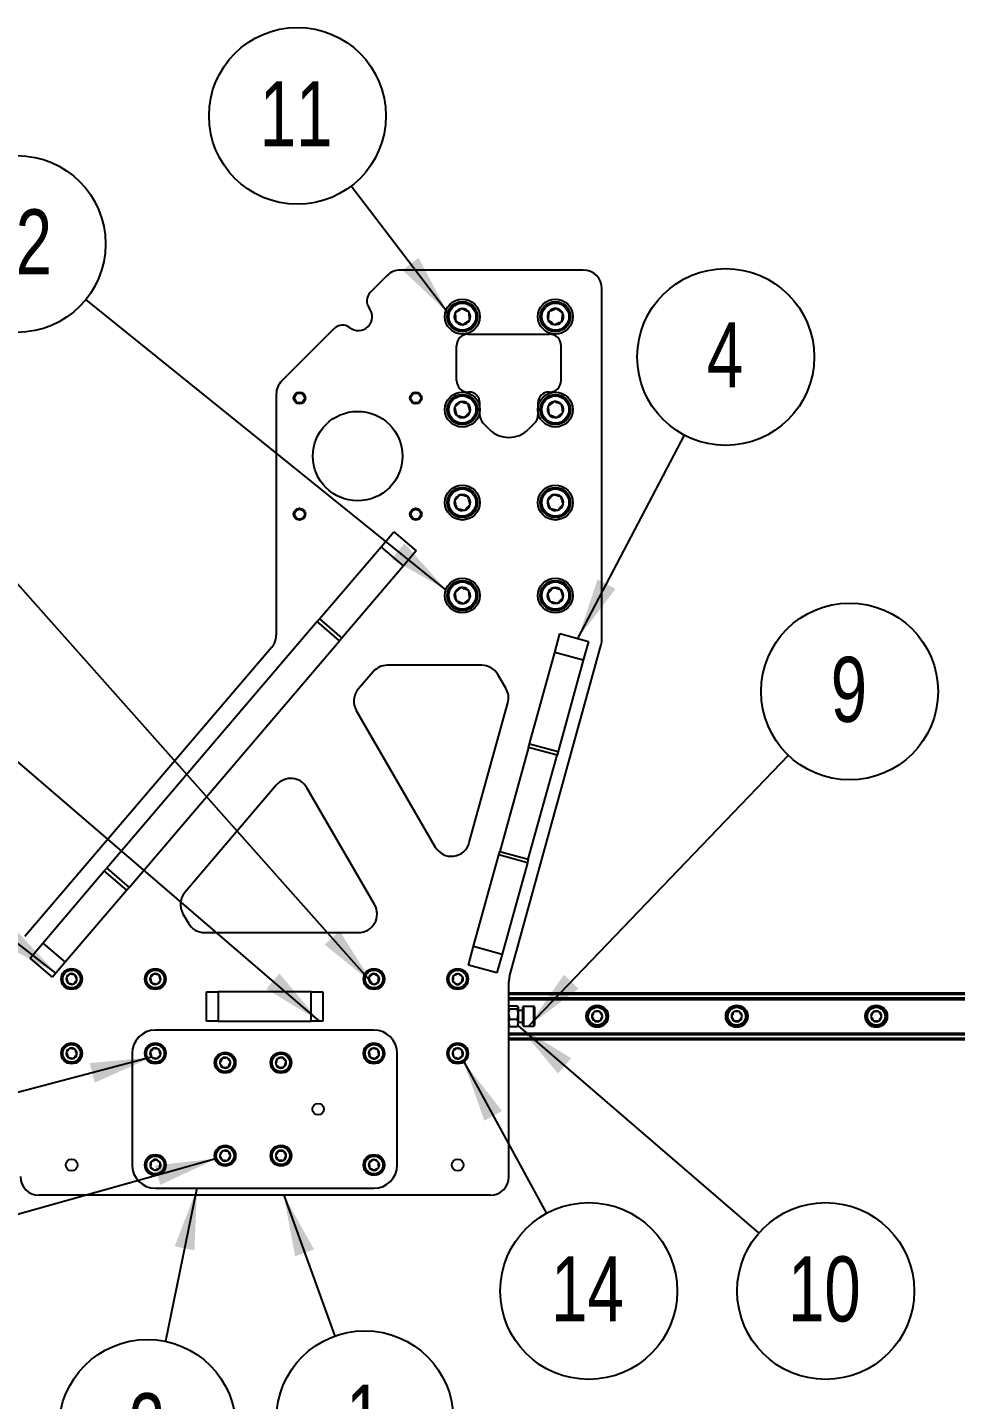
# Model space of a CAD drawing. Header units: millimetres. Extents: x 0 to 279, y 0 to 216.
# Drawn here: x 185.5 to 235.4, y 39.6 to 113.4 of the extents above; entities that cross this region are included whole.
import ezdxf

# ---------------------------------------------------------------- set-up
doc = ezdxf.new("R2010")
doc.units = ezdxf.units.MM
doc.layers.add('DIM', color=1, linetype='Continuous')
doc.styles.add('SLDTEXTSTYLE0', font='TXT', dxfattribs={"width": 0.75})
doc.dimstyles.new('SLDDIMSTYLE0', dxfattribs={"dimtxt": 0.18, "dimasz": 3.302, "dimexe": 0, "dimexo": 0.0625, "dimgap": 0, "dimtad": 0, "dimtih": 1, "dimtoh": 1, "dimdec": 0, "dimrnd": 1e-09, "dimzin": 0, "dimdsep": 46, "dimtxsty": 'Standard', "dimsah": 1, "dimcen": 0.09, "dimadec": 0, "dimazin": 0, "dimtfac": 3.302, "dimtdec": 0, "dimtofl": 0, "dimtmove": 0, "dimatfit": 3, "dimfxl": 0, "dimfrac": 2, "dimtolj": 1, "dimtzin": 0, "dimarcsym": 0})

# ---------------------------------------------------------------- blocks, each defined once
blk = doc.blocks.new('SW_NOTE_2')
at = {"layer": 'DIM', "color": 0}
blk.add_circle((-2.883, 3.781), 4.755, dxfattribs=at)
at = {"layer": 'DIM', "color": 0, "insert": (-2.954, 5.645), "char_height": 3.5, "attachment_point": 2, "style": 'SLDTEXTSTYLE0'}
blk.add_mtext('11', dxfattribs=at)
blk = doc.blocks.new('SW_NOTE_3')
at = {"layer": 'DIM', "color": 0}
blk.add_circle((-3.701, 2.986), 4.755, dxfattribs=at)
at = {"layer": 'DIM', "color": 0, "insert": (-3.772, 4.849), "char_height": 3.5, "attachment_point": 2, "style": 'SLDTEXTSTYLE0'}
blk.add_mtext('12', dxfattribs=at)
blk = doc.blocks.new('SW_NOTE_4')
at = {"layer": 'DIM', "color": 0}
blk.add_circle((2.209, 4.211), 4.755, dxfattribs=at)
at = {"layer": 'DIM', "color": 0, "insert": (2.173, 6.075), "char_height": 3.5, "attachment_point": 2, "style": 'SLDTEXTSTYLE0'}
blk.add_mtext('4', dxfattribs=at)
blk = doc.blocks.new('SW_NOTE_5')
at = {"layer": 'DIM', "color": 0}
blk.add_circle((3.291, 3.433), 4.755, dxfattribs=at)
at = {"layer": 'DIM', "color": 0, "insert": (3.255, 5.296), "char_height": 3.5, "attachment_point": 2, "style": 'SLDTEXTSTYLE0'}
blk.add_mtext('9', dxfattribs=at)
blk = doc.blocks.new('SW_NOTE_10')
at = {"layer": 'DIM', "color": 0}
blk.add_circle((3.6, -3.107), 4.755, dxfattribs=at)
at = {"layer": 'DIM', "color": 0, "insert": (3.529, -1.244), "char_height": 3.5, "attachment_point": 2, "style": 'SLDTEXTSTYLE0'}
blk.add_mtext('10', dxfattribs=at)
blk = doc.blocks.new('SW_NOTE_12')
at = {"layer": 'DIM', "color": 0}
blk.add_circle((2.276, -4.175), 4.755, dxfattribs=at)
at = {"layer": 'DIM', "color": 0, "insert": (2.206, -2.312), "char_height": 3.5, "attachment_point": 2, "style": 'SLDTEXTSTYLE0'}
blk.add_mtext('14', dxfattribs=at)
blk = doc.blocks.new('SW_NOTE_13')
at = {"layer": 'DIM', "color": 0}
blk.add_circle((-0.961, -4.657), 4.755, dxfattribs=at)
at = {"layer": 'DIM', "color": 0, "insert": (-0.996, -2.794), "char_height": 3.5, "attachment_point": 2, "style": 'SLDTEXTSTYLE0'}
blk.add_mtext('2', dxfattribs=at)
blk = doc.blocks.new('SW_NOTE_14')
at = {"layer": 'DIM', "color": 0}
blk.add_circle((1.619, -4.471), 4.755, dxfattribs=at)
at = {"layer": 'DIM', "color": 0, "insert": (1.584, -2.608), "char_height": 3.5, "attachment_point": 2, "style": 'SLDTEXTSTYLE0'}
blk.add_mtext('1', dxfattribs=at)

msp = doc.modelspace()

# ---------------------------------------------------------------- linework, layer by layer
at = {"color": 7, "linetype": 'Continuous', "lineweight": 25}
for p, q in [((204.819, 100.047), (203.905, 99.133)), ((215.361, 100.34), (205.526, 100.34)), ((216.361, 80.475), (216.361, 99.34)), ((201.974, 97.202), (199.154, 94.382)), ((209.173, 96.899), (213.55, 96.899)), ((208.548, 94.406), (208.548, 96.274)), ((214.175, 94.406), (214.175, 96.274)), ((209.209, 93.781), (209.173, 93.781)), ((213.55, 93.781), (213.514, 93.781)), ((198.861, 93.675), (198.861, 80.708)), ((209.802, 92.526), (209.802, 93.187)), ((212.92, 93.187), (212.92, 92.526)), ((210.302, 91.78), (209.976, 92.106)), ((212.746, 92.106), (212.42, 91.78)), ((204.489, 85.466), (205.172, 86.266)), ((205.172, 86.266), (206.38, 85.236)), ((201.18, 81.585), (204.489, 85.466)), ((205.697, 84.435), (204.489, 85.466)), ((206.38, 85.236), (205.697, 84.435)), ((205.697, 84.435), (202.388, 80.555)), ((201.052, 81.435), (189.745, 68.175)), ((201.052, 81.435), (201.18, 81.585)), ((202.26, 80.405), (201.052, 81.435)), ((201.18, 81.585), (202.388, 80.555)), ((202.388, 80.555), (202.26, 80.405)), ((213.828, 79.781), (214.108, 80.796)), ((214.108, 80.796), (215.638, 80.373)), ((198.622, 80.059), (185.35, 64.495)), ((190.953, 67.145), (202.26, 80.405)), ((211.397, 62.345), (216.325, 80.209)), ((212.472, 74.865), (213.828, 79.781)), ((215.358, 79.359), (213.828, 79.781)), ((215.638, 80.373), (215.358, 79.359)), ((209.904, 79.09), (204.828, 79.09)), ((215.358, 79.359), (214.002, 74.443)), ((204.067, 78.738), (203.267, 77.8)), ((211.21, 77.829), (210.769, 78.59)), ((209.236, 69.55), (211.308, 77.063)), ((203.162, 76.65), (207.406, 69.315)), ((212.419, 74.675), (210.877, 69.082)), ((212.419, 74.675), (212.472, 74.865)), ((213.95, 74.253), (212.419, 74.675)), ((212.472, 74.865), (214.002, 74.443)), ((212.407, 68.66), (213.95, 74.253)), ((214.002, 74.443), (213.95, 74.253)), ((198.879, 72.654), (193.951, 66.875)), ((204.145, 66.215), (200.505, 72.506)), ((209.468, 63.976), (210.824, 68.892)), ((210.824, 68.892), (210.877, 69.082)), ((212.354, 68.47), (210.824, 68.892)), ((210.877, 69.082), (212.407, 68.66)), ((212.407, 68.66), (212.354, 68.47)), ((186.308, 64.145), (189.617, 68.025)), ((189.617, 68.025), (189.745, 68.175)), ((190.825, 66.995), (189.617, 68.025)), ((189.745, 68.175), (190.953, 67.145)), ((212.354, 68.47), (210.998, 63.554)), ((190.825, 66.995), (187.516, 63.115)), ((190.953, 67.145), (190.825, 66.995)), ((193.847, 65.726), (194.143, 65.214)), ((195.008, 64.715), (203.279, 64.715)), ((185.625, 63.344), (186.308, 64.145)), ((186.308, 64.145), (187.516, 63.115)), ((209.188, 62.962), (209.468, 63.976)), ((209.468, 63.976), (210.998, 63.554)), ((210.998, 63.554), (210.718, 62.54)), ((186.833, 62.314), (185.625, 63.344)), ((187.516, 63.115), (186.833, 62.314)), ((210.718, 62.54), (209.188, 62.962)), ((211.361, 51.59), (211.361, 62.079)), ((195.111, 59.946), (195.111, 61.533)), ((195.111, 61.533), (195.736, 61.533)), ((195.736, 61.533), (195.736, 59.946)), ((200.736, 61.533), (195.736, 61.533)), ((200.736, 59.946), (200.736, 61.533)), ((200.736, 61.533), (201.361, 61.533)), ((201.361, 61.533), (201.361, 59.946)), ((211.361, 61.465), (248.831, 61.465)), ((211.361, 61.426), (248.77, 61.426)), ((211.361, 61.196), (245.986, 61.196)), ((211.361, 61.169), (245.986, 61.169)), ((211.361, 61.119), (245.986, 61.119)), ((211.372, 60.733), (211.361, 60.715)), ((211.389, 60.756), (211.406, 60.773)), ((211.406, 60.773), (211.817, 60.773)), ((211.406, 60.62), (211.817, 60.62)), ((211.861, 60.715), (211.851, 60.733)), ((211.861, 60.715), (211.861, 60.697)), ((211.861, 60.697), (211.861, 60.34)), ((212.111, 60.527), (211.861, 60.527)), ((212.143, 60.746), (212.111, 60.714)), ((212.111, 60.696), (212.111, 60.714)), ((212.111, 59.715), (212.111, 60.696)), ((212.705, 60.746), (212.143, 60.746)), ((212.143, 60.746), (212.143, 59.683)), ((212.736, 60.714), (212.705, 60.746)), ((212.705, 60.727), (212.705, 60.746)), ((212.705, 59.683), (212.705, 60.727)), ((212.736, 60.714), (212.736, 59.715)), ((195.736, 59.946), (195.111, 59.946)), ((195.736, 59.946), (200.736, 59.946)), ((201.361, 59.946), (200.736, 59.946)), ((211.406, 60.061), (211.361, 60.34)), ((211.406, 59.656), (211.361, 59.858)), ((211.406, 60.061), (211.817, 60.061)), ((211.817, 60.061), (211.861, 60.34)), ((211.817, 59.656), (211.861, 59.858)), ((211.861, 60.34), (211.861, 59.858)), ((211.861, 59.902), (212.111, 59.902)), ((211.861, 59.715), (211.861, 59.858)), ((204.111, 59.465), (192.361, 59.465)), ((211.361, 59.715), (211.372, 59.696)), ((211.361, 59.31), (245.986, 59.31)), ((211.361, 59.261), (245.986, 59.261)), ((211.361, 59.234), (245.986, 59.234)), ((211.376, 59.697), (211.406, 59.656)), ((211.406, 59.656), (211.817, 59.656)), ((211.846, 59.697), (211.817, 59.656)), ((211.851, 59.696), (211.861, 59.715)), ((212.111, 59.715), (212.143, 59.683)), ((212.143, 59.683), (212.705, 59.683)), ((212.705, 59.683), (212.736, 59.715)), ((211.361, 59.003), (248.77, 59.003)), ((211.361, 58.965), (248.831, 58.965)), ((191.111, 58.215), (191.111, 52.215)), ((205.361, 52.215), (205.361, 58.215)), ((192.361, 50.965), (204.111, 50.965)), ((210.361, 50.59), (186.111, 50.59))]:
    msp.add_line(p, q, dxfattribs=at)
at = {"color": 8, "linetype": 'Continuous', "lineweight": 25}
for p, q in [((211.361, 61.446), (248.802, 61.446)), ((211.361, 61.392), (248.716, 61.392)), ((211.361, 59.037), (248.716, 59.037)), ((211.361, 58.983), (248.802, 58.983))]:
    msp.add_line(p, q, dxfattribs=at)
at = {"color": 7, "linetype": 'Continuous', "lineweight": 25}
for centre, radius in [((208.861, 97.84), 0.938), ((208.861, 97.84), 0.813), ((208.861, 97.84), 0.731), ((213.861, 97.84), 0.938), ((213.861, 97.84), 0.813), ((213.861, 97.84), 0.731), ((200.111, 93.465), 0.316), ((200.111, 93.465), 0.262), ((206.361, 93.465), 0.316), ((206.361, 93.465), 0.263), ((208.861, 92.84), 0.938), ((213.861, 92.84), 0.938), ((208.861, 92.84), 0.813), ((208.861, 92.84), 0.731), ((213.861, 92.84), 0.813), ((213.861, 92.84), 0.731), ((203.236, 90.34), 2.406), ((208.861, 87.84), 0.938), ((208.861, 87.84), 0.813), ((208.861, 87.84), 0.731), ((213.861, 87.84), 0.938), ((213.861, 87.84), 0.813), ((213.861, 87.84), 0.731), ((200.111, 87.215), 0.316), ((200.111, 87.215), 0.262), ((206.361, 87.215), 0.316), ((206.361, 87.215), 0.262), ((208.861, 82.84), 0.938), ((208.861, 82.84), 0.813), ((208.861, 82.84), 0.731), ((213.861, 82.84), 0.938), ((213.861, 82.84), 0.813), ((213.861, 82.84), 0.731), ((187.861, 62.215), 0.563), ((187.861, 62.215), 0.531), ((192.361, 62.215), 0.563), ((192.361, 62.215), 0.531), ((204.111, 62.215), 0.563), ((204.111, 62.215), 0.531), ((208.611, 62.215), 0.563), ((208.611, 62.215), 0.531), ((187.861, 62.215), 0.478), ((192.361, 62.215), 0.478), ((204.111, 62.215), 0.478), ((208.611, 62.215), 0.478), ((216.107, 60.215), 0.594), ((216.107, 60.215), 0.562), ((216.107, 60.215), 0.531), ((216.107, 60.215), 0.478), ((223.607, 60.215), 0.594), ((223.607, 60.215), 0.562), ((223.607, 60.215), 0.531), ((223.607, 60.215), 0.478), ((231.107, 60.215), 0.594), ((231.107, 60.215), 0.562), ((231.107, 60.215), 0.531), ((231.107, 60.215), 0.478), ((187.861, 58.215), 0.563), ((187.861, 58.215), 0.531), ((187.861, 58.215), 0.478), ((192.361, 58.215), 0.563), ((192.361, 58.215), 0.531), ((192.361, 58.215), 0.478), ((204.111, 58.215), 0.563), ((204.111, 58.215), 0.531), ((204.111, 58.215), 0.478), ((208.611, 58.215), 0.563), ((208.611, 58.215), 0.531), ((208.611, 58.215), 0.478), ((196.111, 57.715), 0.563), ((196.111, 57.715), 0.531), ((196.111, 57.715), 0.478), ((199.111, 57.715), 0.563), ((199.111, 57.715), 0.531), ((199.111, 57.715), 0.478), ((201.111, 55.215), 0.312), ((196.111, 52.715), 0.563), ((196.111, 52.715), 0.531), ((196.111, 52.715), 0.478), ((199.111, 52.715), 0.563), ((199.111, 52.715), 0.531), ((199.111, 52.715), 0.478), ((187.861, 52.215), 0.316), ((192.361, 52.215), 0.563), ((192.361, 52.215), 0.531), ((192.361, 52.215), 0.478), ((204.111, 52.215), 0.563), ((204.111, 52.215), 0.531), ((204.111, 52.215), 0.478), ((208.611, 52.215), 0.316)]:
    msp.add_circle(centre, radius, dxfattribs=at)
for centre, radius, start, end in [((205.526, 99.34), 1, 90, 135), ((215.361, 99.34), 1, 0, 90), ((204.347, 98.691), 0.625, 135, 218.27739), ((203.268, 97.84), 0.75, 231.72261, 38.27739), ((208.861, 97.84), 0.433, 91.57118, 151.57118), ((208.861, 97.84), 0.433, 31.57118, 91.57118), ((213.861, 97.84), 0.433, 82.44828, 142.44828), ((213.861, 97.84), 0.433, 22.44828, 82.44828), ((208.861, 97.84), 0.433, 151.57118, 211.57118), ((208.861, 97.84), 0.433, 211.57118, 271.57118), ((208.861, 97.84), 0.433, 271.57118, 331.57118), ((208.861, 97.84), 0.433, 331.57118, 31.57118), ((213.861, 97.84), 0.433, 142.44828, 202.44828), ((213.861, 97.84), 0.433, 202.44828, 262.44828), ((213.861, 97.84), 0.433, 262.44828, 322.44828), ((213.861, 97.84), 0.433, 322.44828, 22.44828), ((202.416, 96.76), 0.625, 51.72261, 135), ((209.173, 96.274), 0.625, 90, 180), ((213.55, 96.274), 0.625, 0, 90), ((199.861, 93.675), 1, 135, 180), ((209.173, 94.406), 0.625, 180, 270), ((209.209, 93.187), 0.594, 0, 90), ((213.514, 93.187), 0.594, 90, 180), ((213.55, 94.406), 0.625, 270, 0), ((208.861, 92.84), 0.433, 104.23507, 164.23507), ((208.861, 92.84), 0.433, 44.23507, 104.23507), ((208.861, 92.84), 0.433, 344.23507, 44.23507), ((213.861, 92.84), 0.433, 158.88664, 218.88664), ((213.861, 92.84), 0.433, 98.88664, 158.88664), ((213.861, 92.84), 0.433, 38.88664, 98.88664), ((213.861, 92.84), 0.433, 338.88664, 38.88664), ((208.861, 92.84), 0.433, 164.23507, 224.23507), ((208.861, 92.84), 0.433, 224.23507, 284.23507), ((208.861, 92.84), 0.433, 284.23507, 344.23507), ((210.396, 92.526), 0.594, 180, 225), ((212.327, 92.526), 0.594, 315, 360), ((213.861, 92.84), 0.433, 218.88664, 278.88664), ((213.861, 92.84), 0.433, 278.88664, 338.88664), ((211.361, 92.84), 1.498, 225, 315), ((208.861, 87.84), 0.433, 167.35572, 227.35572), ((208.861, 87.84), 0.433, 107.35572, 167.35572), ((208.861, 87.84), 0.433, 47.35572, 107.35572), ((208.861, 87.84), 0.433, 347.35572, 47.35572), ((213.861, 87.84), 0.433, 167.9131, 227.9131), ((213.861, 87.84), 0.433, 107.9131, 167.9131), ((213.861, 87.84), 0.433, 47.9131, 107.9131), ((213.861, 87.84), 0.433, 347.9131, 47.9131), ((208.861, 87.84), 0.433, 227.35572, 287.35572), ((208.861, 87.84), 0.433, 287.35572, 347.35572), ((213.861, 87.84), 0.433, 227.9131, 287.9131), ((213.861, 87.84), 0.433, 287.9131, 347.9131), ((208.861, 82.84), 0.433, 160.21172, 220.21172), ((208.861, 82.84), 0.433, 100.21172, 160.21172), ((208.861, 82.84), 0.433, 40.21172, 100.21172), ((208.861, 82.84), 0.433, 280.21172, 340.21172), ((208.861, 82.84), 0.433, 340.21172, 40.21172), ((213.861, 82.84), 0.433, 165.57838, 225.57838), ((213.861, 82.84), 0.433, 105.57838, 165.57838), ((213.861, 82.84), 0.433, 45.57838, 105.57838), ((213.861, 82.84), 0.433, 285.57838, 345.57838), ((213.861, 82.84), 0.433, 345.57838, 45.57838), ((208.861, 82.84), 0.433, 220.21172, 280.21172), ((213.861, 82.84), 0.433, 225.57838, 285.57838), ((197.861, 80.708), 1, 319.54534, 0), ((215.361, 80.475), 1, 344.57784, 0), ((204.828, 78.09), 1, 90, 139.54534), ((209.904, 78.09), 1, 30.05263, 90), ((204.028, 77.151), 1, 139.54534, 210.05263), ((210.344, 77.329), 1, 344.57784, 30.05263), ((199.64, 72.005), 1, 30.05263, 139.54534), ((208.272, 69.816), 1, 210.05263, 344.57784), ((194.712, 66.227), 1, 139.54534, 210.05263), ((203.279, 65.715), 1, 270, 30.05263), ((195.008, 65.715), 1, 210.05263, 270), ((187.861, 62.215), 0.289, 167.35572, 227.35572), ((187.861, 62.215), 0.289, 107.35572, 167.35572), ((187.861, 62.215), 0.289, 227.35572, 287.35572), ((187.861, 62.215), 0.289, 47.35572, 107.35572), ((187.861, 62.215), 0.289, 287.35572, 347.35572), ((187.861, 62.215), 0.289, 347.35572, 47.35572), ((192.361, 62.215), 0.289, 164.23507, 224.23507), ((192.361, 62.215), 0.289, 104.23507, 164.23507), ((192.361, 62.215), 0.289, 224.23507, 284.23507), ((192.361, 62.215), 0.289, 44.23507, 104.23507), ((192.361, 62.215), 0.289, 284.23507, 344.23507), ((192.361, 62.215), 0.289, 344.23507, 44.23507), ((204.111, 62.215), 0.289, 151.57118, 211.57118), ((204.111, 62.215), 0.289, 91.57118, 151.57118), ((204.111, 62.215), 0.289, 211.57118, 271.57118), ((204.111, 62.215), 0.289, 31.57118, 91.57118), ((204.111, 62.215), 0.289, 271.57118, 331.57118), ((204.111, 62.215), 0.289, 331.57118, 31.57118), ((208.611, 62.215), 0.289, 142.44828, 202.44828), ((208.611, 62.215), 0.289, 202.44828, 262.44828), ((208.611, 62.215), 0.289, 82.44828, 142.44828), ((208.611, 62.215), 0.289, 262.44828, 322.44828), ((208.611, 62.215), 0.289, 22.44828, 82.44828), ((208.611, 62.215), 0.289, 322.44828, 22.44828), ((212.361, 62.079), 1, 164.57784, 180), ((216.107, 60.215), 0.289, 120, 180), ((216.107, 60.215), 0.289, 180, 240), ((216.107, 60.215), 0.289, 60, 120), ((216.107, 60.215), 0.289, 240, 300), ((216.107, 60.215), 0.289, 360, 60), ((216.107, 60.215), 0.289, 300, 360), ((223.607, 60.215), 0.289, 120, 180), ((223.607, 60.215), 0.289, 180, 240), ((223.607, 60.215), 0.289, 60, 120), ((223.607, 60.215), 0.289, 240, 300), ((223.607, 60.215), 0.289, 360, 60), ((223.607, 60.215), 0.289, 300, 360), ((231.107, 60.215), 0.289, 120, 180), ((231.107, 60.215), 0.289, 180, 240), ((231.107, 60.215), 0.289, 60, 120), ((231.107, 60.215), 0.289, 240, 300), ((231.107, 60.215), 0.289, 360, 60), ((231.107, 60.215), 0.289, 300, 360), ((192.361, 58.215), 1.25, 90, 180), ((204.111, 58.215), 1.25, 0, 90), ((187.861, 58.215), 0.289, 107.9131, 167.9131), ((187.861, 58.215), 0.289, 47.9131, 107.9131), ((187.861, 58.215), 0.289, 347.9131, 47.9131), ((192.361, 58.215), 0.289, 105.57838, 165.57838), ((192.361, 58.215), 0.289, 45.57838, 105.57838), ((192.361, 58.215), 0.289, 345.57838, 45.57838), ((204.111, 58.215), 0.289, 160.21172, 220.21172), ((204.111, 58.215), 0.289, 100.21172, 160.21172), ((204.111, 58.215), 0.289, 40.21172, 100.21172), ((204.111, 58.215), 0.289, 340.21172, 40.21172), ((208.611, 58.215), 0.289, 158.88664, 218.88664), ((208.611, 58.215), 0.289, 98.88664, 158.88664), ((208.611, 58.215), 0.289, 38.88664, 98.88664), ((208.611, 58.215), 0.289, 338.88664, 38.88664), ((187.861, 58.215), 0.289, 167.9131, 227.9131), ((187.861, 58.215), 0.289, 227.9131, 287.9131), ((187.861, 58.215), 0.289, 287.9131, 347.9131), ((192.361, 58.215), 0.289, 165.57838, 225.57838), ((192.361, 58.215), 0.289, 225.57838, 285.57838), ((192.361, 58.215), 0.289, 285.57838, 345.57838), ((196.111, 57.715), 0.289, 124.68484, 184.68484), ((196.111, 57.715), 0.289, 184.68484, 244.68484), ((196.111, 57.715), 0.289, 64.68484, 124.68484), ((196.111, 57.715), 0.289, 4.68484, 64.68484), ((196.111, 57.715), 0.289, 304.68484, 4.68484), ((199.111, 57.715), 0.289, 132.74613, 192.74613), ((199.111, 57.715), 0.289, 192.74613, 252.74613), ((199.111, 57.715), 0.289, 72.74613, 132.74613), ((199.111, 57.715), 0.289, 12.74613, 72.74613), ((199.111, 57.715), 0.289, 312.74613, 12.74613), ((204.111, 58.215), 0.289, 220.21172, 280.21172), ((204.111, 58.215), 0.289, 280.21172, 340.21172), ((208.611, 58.215), 0.289, 218.88664, 278.88664), ((208.611, 58.215), 0.289, 278.88664, 338.88664), ((196.111, 57.715), 0.289, 244.68484, 304.68484), ((199.111, 57.715), 0.289, 252.74613, 312.74613), ((192.361, 52.215), 0.289, 82.44828, 142.44828), ((192.361, 52.215), 0.289, 22.44828, 82.44828), ((196.111, 52.715), 0.289, 116.98347, 176.98347), ((196.111, 52.715), 0.289, 176.98347, 236.98347), ((196.111, 52.715), 0.289, 236.98347, 296.98347), ((196.111, 52.715), 0.289, 56.98347, 116.98347), ((196.111, 52.715), 0.289, 296.98347, 356.98347), ((196.111, 52.715), 0.289, 356.98347, 56.98347), ((199.111, 52.715), 0.289, 119.31818, 179.31818), ((199.111, 52.715), 0.289, 179.31818, 239.31818), ((199.111, 52.715), 0.289, 239.31818, 299.31818), ((199.111, 52.715), 0.289, 59.31818, 119.31818), ((199.111, 52.715), 0.289, 299.31818, 359.31818), ((199.111, 52.715), 0.289, 359.31818, 59.31818), ((204.111, 52.215), 0.289, 92.15043, 152.15043), ((204.111, 52.215), 0.289, 32.15043, 92.15043), ((192.361, 52.215), 1.25, 180, 270), ((192.361, 52.215), 0.289, 142.44828, 202.44828), ((192.361, 52.215), 0.289, 202.44828, 262.44828), ((192.361, 52.215), 0.289, 262.44828, 322.44828), ((192.361, 52.215), 0.289, 322.44828, 22.44828), ((204.111, 52.215), 0.289, 152.15043, 212.15043), ((204.111, 52.215), 0.289, 212.15043, 272.15043), ((204.111, 52.215), 1.25, 270, 360), ((204.111, 52.215), 0.289, 272.15043, 332.15043), ((204.111, 52.215), 0.289, 332.15043, 32.15043), ((186.111, 51.59), 1, 180, 270), ((210.361, 51.59), 1, 270, 0)]:
    msp.add_arc(centre, radius, start, end, dxfattribs=at)
for points, knots in [([(208.85, 98.272), (208.829, 98.26), (208.77, 98.223), (208.661, 98.157), (208.556, 98.092), (208.499, 98.057), (208.481, 98.046)], [0, 0, 0, 0, 0.180942, 0.506293, 0.843975, 1, 1, 1, 1]), ([(209.23, 98.066), (209.176, 98.096), (209.083, 98.146), (208.947, 98.22), (208.879, 98.256), (208.85, 98.272)], [0, 0, 0, 0, 0.439128, 0.751376, 1, 1, 1, 1]), ([(213.918, 98.269), (213.896, 98.259), (213.832, 98.233), (213.714, 98.184), (213.6, 98.137), (213.538, 98.112), (213.518, 98.103)], [0, 0, 0, 0, 0.180942, 0.506293, 0.843975, 1, 1, 1, 1]), ([(214.262, 98.005), (214.212, 98.043), (214.128, 98.107), (214.006, 98.201), (213.945, 98.248), (213.918, 98.269)], [0, 0, 0, 0, 0.4391279, 0.751376, 1, 1, 1, 1]), ([(208.481, 98.046), (208.482, 97.984), (208.485, 97.878), (208.489, 97.724), (208.492, 97.647), (208.492, 97.613)], [0, 0, 0, 0, 0.439128, 0.751376, 1, 1, 1, 1]), ([(208.492, 97.613), (208.547, 97.583), (208.64, 97.533), (208.776, 97.459), (208.843, 97.423), (208.873, 97.407)], [0, 0, 0, 0, 0.4391279, 0.751376, 1, 1, 1, 1]), ([(208.873, 97.407), (208.891, 97.418), (208.949, 97.453), (209.054, 97.518), (209.162, 97.584), (209.221, 97.621), (209.242, 97.633)], [0, 0, 0, 0, 0.156025, 0.493707, 0.819058, 1, 1, 1, 1]), ([(209.242, 97.633), (209.241, 97.695), (209.238, 97.801), (209.233, 97.956), (209.231, 98.032), (209.23, 98.066)], [0, 0, 0, 0, 0.439128, 0.751376, 1, 1, 1, 1]), ([(213.518, 98.103), (213.51, 98.042), (213.496, 97.937), (213.476, 97.784), (213.466, 97.708), (213.461, 97.674)], [0, 0, 0, 0, 0.439128, 0.751376, 1, 1, 1, 1]), ([(213.461, 97.674), (213.51, 97.636), (213.594, 97.572), (213.717, 97.478), (213.778, 97.431), (213.805, 97.41)], [0, 0, 0, 0, 0.4391279, 0.751376, 1, 1, 1, 1]), ([(213.805, 97.41), (213.824, 97.418), (213.886, 97.444), (214, 97.491), (214.118, 97.54), (214.182, 97.566), (214.205, 97.576)], [0, 0, 0, 0, 0.156025, 0.493707, 0.819058, 1, 1, 1, 1]), ([(214.205, 97.576), (214.213, 97.637), (214.227, 97.742), (214.247, 97.895), (214.257, 97.971), (214.262, 98.005)], [0, 0, 0, 0, 0.439128, 0.751376, 1, 1, 1, 1]), ([(208.755, 93.259), (208.737, 93.242), (208.688, 93.194), (208.596, 93.105), (208.508, 93.019), (208.46, 92.972), (208.445, 92.957)], [0, 0, 0, 0, 0.1809422, 0.5062926, 0.8439745, 1, 1, 1, 1]), ([(209.172, 93.142), (209.112, 93.158), (209.01, 93.187), (208.862, 93.229), (208.788, 93.25), (208.755, 93.259)], [0, 0, 0, 0, 0.439128, 0.751376, 1, 1, 1, 1]), ([(209.278, 92.722), (209.263, 92.782), (209.237, 92.885), (209.199, 93.034), (209.18, 93.109), (209.172, 93.142)], [0, 0, 0, 0, 0.439128, 0.751376, 1, 1, 1, 1]), ([(213.795, 93.267), (213.775, 93.252), (213.722, 93.209), (213.622, 93.128), (213.526, 93.051), (213.474, 93.009), (213.457, 92.996)], [0, 0, 0, 0, 0.1809422, 0.5062926, 0.8439745, 1, 1, 1, 1]), ([(213.457, 92.996), (213.467, 92.934), (213.483, 92.83), (213.507, 92.677), (213.519, 92.601), (213.524, 92.568)], [0, 0, 0, 0, 0.439128, 0.751376, 1, 1, 1, 1]), ([(214.198, 93.111), (214.141, 93.134), (214.042, 93.172), (213.898, 93.227), (213.826, 93.255), (213.795, 93.267)], [0, 0, 0, 0, 0.439128, 0.751376, 1, 1, 1, 1]), ([(214.265, 92.684), (214.256, 92.745), (214.239, 92.85), (214.216, 93.002), (214.204, 93.078), (214.198, 93.111)], [0, 0, 0, 0, 0.439128, 0.751376, 1, 1, 1, 1]), ([(208.445, 92.957), (208.46, 92.897), (208.486, 92.794), (208.524, 92.645), (208.543, 92.57), (208.551, 92.538)], [0, 0, 0, 0, 0.439128, 0.751376, 1, 1, 1, 1]), ([(208.551, 92.538), (208.611, 92.521), (208.713, 92.492), (208.861, 92.45), (208.935, 92.429), (208.968, 92.42)], [0, 0, 0, 0, 0.439128, 0.751376, 1, 1, 1, 1]), ([(208.968, 92.42), (208.983, 92.435), (209.031, 92.482), (209.12, 92.568), (209.211, 92.657), (209.26, 92.705), (209.278, 92.722)], [0, 0, 0, 0, 0.156025, 0.493707, 0.819058, 1, 1, 1, 1]), ([(213.524, 92.568), (213.582, 92.545), (213.681, 92.507), (213.825, 92.452), (213.897, 92.424), (213.928, 92.412)], [0, 0, 0, 0, 0.439128, 0.751376, 1, 1, 1, 1]), ([(213.928, 92.412), (213.945, 92.425), (213.997, 92.467), (214.093, 92.545), (214.192, 92.625), (214.246, 92.668), (214.265, 92.684)], [0, 0, 0, 0, 0.156025, 0.493707, 0.819058, 1, 1, 1, 1]), ([(208.732, 88.253), (208.716, 88.235), (208.669, 88.184), (208.582, 88.09), (208.499, 87.999), (208.453, 87.95), (208.439, 87.934)], [0, 0, 0, 0, 0.180942, 0.506293, 0.843975, 1, 1, 1, 1]), ([(208.439, 87.934), (208.457, 87.875), (208.489, 87.774), (208.535, 87.627), (208.558, 87.554), (208.568, 87.521)], [0, 0, 0, 0, 0.439128, 0.751376, 1, 1, 1, 1]), ([(209.155, 88.158), (209.094, 88.172), (208.991, 88.195), (208.84, 88.229), (208.765, 88.245), (208.732, 88.253)], [0, 0, 0, 0, 0.4391279, 0.751376, 1, 1, 1, 1]), ([(209.284, 87.745), (209.265, 87.804), (209.234, 87.905), (209.188, 88.052), (209.165, 88.126), (209.155, 88.158)], [0, 0, 0, 0, 0.439128, 0.751376, 1, 1, 1, 1]), ([(213.728, 88.252), (213.712, 88.233), (213.665, 88.182), (213.58, 88.087), (213.497, 87.996), (213.452, 87.946), (213.438, 87.93)], [0, 0, 0, 0, 0.180942, 0.506293, 0.843975, 1, 1, 1, 1]), ([(213.438, 87.93), (213.457, 87.871), (213.49, 87.77), (213.537, 87.624), (213.561, 87.551), (213.571, 87.518)], [0, 0, 0, 0, 0.439128, 0.751376, 1, 1, 1, 1]), ([(214.152, 88.161), (214.091, 88.174), (213.987, 88.196), (213.837, 88.228), (213.761, 88.244), (213.728, 88.252)], [0, 0, 0, 0, 0.4391279, 0.751376, 1, 1, 1, 1]), ([(214.285, 87.749), (214.266, 87.808), (214.233, 87.909), (214.186, 88.056), (214.162, 88.129), (214.152, 88.161)], [0, 0, 0, 0, 0.439128, 0.751376, 1, 1, 1, 1]), ([(208.568, 87.521), (208.629, 87.507), (208.732, 87.484), (208.883, 87.451), (208.957, 87.434), (208.991, 87.426)], [0, 0, 0, 0, 0.439128, 0.751376, 1, 1, 1, 1]), ([(208.991, 87.426), (209.005, 87.442), (209.05, 87.491), (209.134, 87.582), (209.22, 87.676), (209.267, 87.727), (209.284, 87.745)], [0, 0, 0, 0, 0.156025, 0.493707, 0.819058, 1, 1, 1, 1]), ([(213.571, 87.518), (213.632, 87.505), (213.736, 87.483), (213.886, 87.451), (213.961, 87.435), (213.995, 87.428)], [0, 0, 0, 0, 0.439128, 0.751376, 1, 1, 1, 1]), ([(213.995, 87.428), (214.009, 87.443), (214.054, 87.493), (214.137, 87.585), (214.222, 87.679), (214.268, 87.731), (214.285, 87.749)], [0, 0, 0, 0, 0.156025, 0.493707, 0.819058, 1, 1, 1, 1]), ([(208.785, 83.266), (208.766, 83.25), (208.713, 83.205), (208.616, 83.123), (208.521, 83.043), (208.47, 83), (208.454, 82.986)], [0, 0, 0, 0, 0.1809422, 0.5062926, 0.8439745, 1, 1, 1, 1]), ([(208.454, 82.986), (208.465, 82.925), (208.484, 82.821), (208.511, 82.669), (208.525, 82.593), (208.531, 82.56)], [0, 0, 0, 0, 0.439128, 0.751376, 1, 1, 1, 1]), ([(209.192, 83.119), (209.134, 83.14), (209.034, 83.176), (208.889, 83.228), (208.817, 83.254), (208.785, 83.266)], [0, 0, 0, 0, 0.439128, 0.751376, 1, 1, 1, 1]), ([(208.938, 82.413), (208.954, 82.427), (209.006, 82.47), (209.1, 82.55), (209.197, 82.633), (209.25, 82.677), (209.269, 82.693)], [0, 0, 0, 0, 0.156025, 0.493707, 0.819058, 1, 1, 1, 1]), ([(209.269, 82.693), (209.258, 82.754), (209.239, 82.858), (209.212, 83.01), (209.198, 83.086), (209.192, 83.119)], [0, 0, 0, 0, 0.439128, 0.751376, 1, 1, 1, 1]), ([(213.745, 83.257), (213.728, 83.239), (213.68, 83.19), (213.59, 83.099), (213.504, 83.011), (213.457, 82.963), (213.442, 82.947)], [0, 0, 0, 0, 0.180942, 0.506293, 0.843975, 1, 1, 1, 1]), ([(213.442, 82.947), (213.459, 82.888), (213.487, 82.786), (213.529, 82.637), (213.549, 82.563), (213.558, 82.53)], [0, 0, 0, 0, 0.439128, 0.751376, 1, 1, 1, 1]), ([(214.164, 83.149), (214.104, 83.164), (214.002, 83.191), (213.852, 83.229), (213.778, 83.248), (213.745, 83.257)], [0, 0, 0, 0, 0.4391279, 0.751376, 1, 1, 1, 1]), ([(213.978, 82.422), (213.993, 82.438), (214.04, 82.486), (214.126, 82.574), (214.215, 82.665), (214.264, 82.714), (214.281, 82.732)], [0, 0, 0, 0, 0.156025, 0.493707, 0.819058, 1, 1, 1, 1]), ([(214.281, 82.732), (214.264, 82.791), (214.236, 82.894), (214.194, 83.042), (214.174, 83.116), (214.164, 83.149)], [0, 0, 0, 0, 0.439128, 0.751376, 1, 1, 1, 1]), ([(208.531, 82.56), (208.589, 82.539), (208.689, 82.503), (208.834, 82.451), (208.906, 82.425), (208.938, 82.413)], [0, 0, 0, 0, 0.4391279, 0.751376, 1, 1, 1, 1]), ([(213.558, 82.53), (213.618, 82.515), (213.721, 82.488), (213.87, 82.45), (213.945, 82.431), (213.978, 82.422)], [0, 0, 0, 0, 0.439128, 0.751376, 1, 1, 1, 1]), ([(187.775, 62.49), (187.764, 62.478), (187.733, 62.444), (187.675, 62.382), (187.62, 62.321), (187.589, 62.288), (187.58, 62.278)], [0, 0, 0, 0, 0.180942, 0.506293, 0.843975, 1, 1, 1, 1]), ([(187.58, 62.278), (187.592, 62.238), (187.613, 62.171), (187.644, 62.073), (187.659, 62.024), (187.666, 62.002)], [0, 0, 0, 0, 0.439122, 0.751371, 1, 1, 1, 1]), ([(187.666, 62.002), (187.706, 61.993), (187.775, 61.978), (187.875, 61.955), (187.925, 61.944), (187.948, 61.939)], [0, 0, 0, 0, 0.439122, 0.751371, 1, 1, 1, 1]), ([(188.057, 62.427), (188.017, 62.436), (187.948, 62.451), (187.847, 62.474), (187.797, 62.485), (187.775, 62.49)], [0, 0, 0, 0, 0.439122, 0.751371, 1, 1, 1, 1]), ([(187.948, 61.939), (187.957, 61.949), (187.987, 61.982), (188.043, 62.043), (188.101, 62.105), (188.132, 62.139), (188.143, 62.151)], [0, 0, 0, 0, 0.156025, 0.493707, 0.819058, 1, 1, 1, 1]), ([(188.143, 62.151), (188.131, 62.191), (188.11, 62.258), (188.079, 62.356), (188.064, 62.405), (188.057, 62.427)], [0, 0, 0, 0, 0.439122, 0.751371, 1, 1, 1, 1]), ([(192.29, 62.494), (192.279, 62.483), (192.246, 62.451), (192.185, 62.391), (192.126, 62.334), (192.094, 62.303), (192.084, 62.293)], [0, 0, 0, 0, 0.180942, 0.506293, 0.843975, 1, 1, 1, 1]), ([(192.084, 62.293), (192.094, 62.253), (192.111, 62.184), (192.136, 62.085), (192.149, 62.035), (192.155, 62.013)], [0, 0, 0, 0, 0.439122, 0.751371, 1, 1, 1, 1]), ([(192.155, 62.013), (192.194, 62.002), (192.262, 61.983), (192.361, 61.955), (192.411, 61.941), (192.432, 61.935)], [0, 0, 0, 0, 0.439122, 0.751371, 1, 1, 1, 1]), ([(192.568, 62.416), (192.528, 62.427), (192.46, 62.446), (192.361, 62.474), (192.312, 62.488), (192.29, 62.494)], [0, 0, 0, 0, 0.439122, 0.751371, 1, 1, 1, 1]), ([(192.432, 61.935), (192.443, 61.945), (192.475, 61.976), (192.534, 62.033), (192.594, 62.093), (192.627, 62.125), (192.639, 62.136)], [0, 0, 0, 0, 0.156025, 0.493707, 0.819058, 1, 1, 1, 1]), ([(192.639, 62.136), (192.629, 62.176), (192.612, 62.245), (192.586, 62.344), (192.574, 62.394), (192.568, 62.416)], [0, 0, 0, 0, 0.439122, 0.751371, 1, 1, 1, 1]), ([(204.103, 62.503), (204.089, 62.495), (204.05, 62.47), (203.978, 62.426), (203.908, 62.383), (203.87, 62.359), (203.858, 62.352)], [0, 0, 0, 0, 0.180942, 0.506293, 0.843975, 1, 1, 1, 1]), ([(203.858, 62.352), (203.859, 62.311), (203.861, 62.24), (203.863, 62.137), (203.865, 62.086), (203.865, 62.063)], [0, 0, 0, 0, 0.439122, 0.751371, 1, 1, 1, 1]), ([(203.865, 62.063), (203.902, 62.044), (203.964, 62.01), (204.054, 61.961), (204.099, 61.937), (204.119, 61.926)], [0, 0, 0, 0, 0.439122, 0.751371, 1, 1, 1, 1]), ([(204.357, 62.366), (204.321, 62.385), (204.259, 62.419), (204.168, 62.468), (204.123, 62.492), (204.103, 62.503)], [0, 0, 0, 0, 0.439122, 0.751371, 1, 1, 1, 1]), ([(204.119, 61.926), (204.131, 61.933), (204.17, 61.957), (204.24, 62), (204.312, 62.044), (204.351, 62.069), (204.365, 62.077)], [0, 0, 0, 0, 0.156025, 0.493707, 0.819058, 1, 1, 1, 1]), ([(204.365, 62.077), (204.364, 62.118), (204.362, 62.189), (204.359, 62.292), (204.358, 62.343), (204.357, 62.366)], [0, 0, 0, 0, 0.439122, 0.751371, 1, 1, 1, 1]), ([(208.383, 62.391), (208.377, 62.35), (208.368, 62.279), (208.354, 62.178), (208.348, 62.127), (208.345, 62.104)], [0, 0, 0, 0, 0.4391222, 0.7513715, 1, 1, 1, 1]), ([(208.345, 62.104), (208.377, 62.079), (208.433, 62.036), (208.515, 61.973), (208.555, 61.942), (208.573, 61.928)], [0, 0, 0, 0, 0.439122, 0.751371, 1, 1, 1, 1]), ([(208.649, 62.501), (208.634, 62.494), (208.592, 62.477), (208.513, 62.444), (208.437, 62.413), (208.396, 62.396), (208.383, 62.391)], [0, 0, 0, 0, 0.180942, 0.506293, 0.843975, 1, 1, 1, 1]), ([(208.573, 61.928), (208.587, 61.934), (208.628, 61.951), (208.704, 61.982), (208.783, 62.015), (208.825, 62.032), (208.84, 62.039)], [0, 0, 0, 0, 0.156025, 0.493707, 0.819058, 1, 1, 1, 1]), ([(208.878, 62.325), (208.845, 62.35), (208.789, 62.393), (208.708, 62.456), (208.667, 62.487), (208.649, 62.501)], [0, 0, 0, 0, 0.439122, 0.751371, 1, 1, 1, 1]), ([(208.84, 62.039), (208.846, 62.08), (208.855, 62.15), (208.869, 62.252), (208.875, 62.302), (208.878, 62.325)], [0, 0, 0, 0, 0.439122, 0.751371, 1, 1, 1, 1]), ([(211.406, 60.62), (211.388, 60.639), (211.364, 60.664), (211.362, 60.69), (211.361, 60.697)], [0, 0, 0, 0, 0.755634, 1, 1, 1, 1]), ([(211.361, 60.34), (211.361, 60.347), (211.362, 60.441), (211.385, 60.534), (211.406, 60.62)], [0, 0, 0, 0, 0.070185, 1, 1, 1, 1]), ([(211.861, 60.697), (211.856, 60.717), (211.849, 60.743), (211.823, 60.768), (211.817, 60.773)], [0, 0, 0, 0, 0.773097, 1, 1, 1, 1]), ([(211.817, 60.62), (211.835, 60.639), (211.859, 60.664), (211.861, 60.69), (211.861, 60.697)], [0, 0, 0, 0, 0.7556342, 1, 1, 1, 1]), ([(211.861, 60.34), (211.861, 60.347), (211.861, 60.441), (211.838, 60.534), (211.817, 60.62)], [0, 0, 0, 0, 0.070185, 1, 1, 1, 1]), ([(211.361, 59.858), (211.361, 59.863), (211.362, 59.932), (211.385, 59.999), (211.406, 60.061)], [0, 0, 0, 0, 0.070185, 1, 1, 1, 1]), ([(211.861, 59.858), (211.861, 59.863), (211.861, 59.932), (211.838, 59.999), (211.817, 60.061)], [0, 0, 0, 0, 0.070185, 1, 1, 1, 1]), ([(215.963, 60.465), (215.942, 60.429), (215.907, 60.368), (215.856, 60.279), (215.83, 60.234), (215.819, 60.215)], [0, 0, 0, 0, 0.439122, 0.751371, 1, 1, 1, 1]), ([(215.819, 60.215), (215.839, 60.179), (215.875, 60.118), (215.926, 60.029), (215.952, 59.984), (215.963, 59.965)], [0, 0, 0, 0, 0.439122, 0.751371, 1, 1, 1, 1]), ([(216.252, 60.465), (216.238, 60.465), (216.193, 60.465), (216.111, 60.465), (216.025, 60.465), (215.979, 60.465), (215.963, 60.465)], [0, 0, 0, 0, 0.156025, 0.493707, 0.819058, 1, 1, 1, 1]), ([(215.963, 59.965), (215.979, 59.965), (216.025, 59.965), (216.111, 59.965), (216.193, 59.965), (216.238, 59.965), (216.252, 59.965)], [0, 0, 0, 0, 0.1809422, 0.5062926, 0.8439745, 1, 1, 1, 1]), ([(216.396, 60.215), (216.375, 60.25), (216.34, 60.312), (216.289, 60.401), (216.263, 60.445), (216.252, 60.465)], [0, 0, 0, 0, 0.439122, 0.751371, 1, 1, 1, 1]), ([(216.252, 59.965), (216.272, 60), (216.308, 60.062), (216.359, 60.151), (216.385, 60.195), (216.396, 60.215)], [0, 0, 0, 0, 0.439122, 0.751371, 1, 1, 1, 1]), ([(223.463, 60.465), (223.442, 60.429), (223.407, 60.368), (223.356, 60.279), (223.33, 60.234), (223.319, 60.215)], [0, 0, 0, 0, 0.439122, 0.751371, 1, 1, 1, 1]), ([(223.319, 60.215), (223.339, 60.179), (223.375, 60.118), (223.426, 60.029), (223.452, 59.984), (223.463, 59.965)], [0, 0, 0, 0, 0.439122, 0.751371, 1, 1, 1, 1]), ([(223.752, 60.465), (223.738, 60.465), (223.693, 60.465), (223.611, 60.465), (223.525, 60.465), (223.479, 60.465), (223.463, 60.465)], [0, 0, 0, 0, 0.156025, 0.493707, 0.819058, 1, 1, 1, 1]), ([(223.463, 59.965), (223.479, 59.965), (223.525, 59.965), (223.611, 59.965), (223.693, 59.965), (223.738, 59.965), (223.752, 59.965)], [0, 0, 0, 0, 0.1809422, 0.5062926, 0.8439745, 1, 1, 1, 1]), ([(223.896, 60.215), (223.875, 60.25), (223.84, 60.312), (223.789, 60.401), (223.763, 60.445), (223.752, 60.465)], [0, 0, 0, 0, 0.439122, 0.751371, 1, 1, 1, 1]), ([(223.752, 59.965), (223.772, 60), (223.808, 60.062), (223.859, 60.151), (223.885, 60.195), (223.896, 60.215)], [0, 0, 0, 0, 0.439122, 0.751371, 1, 1, 1, 1]), ([(230.963, 60.465), (230.942, 60.429), (230.907, 60.368), (230.856, 60.279), (230.83, 60.234), (230.819, 60.215)], [0, 0, 0, 0, 0.439122, 0.751371, 1, 1, 1, 1]), ([(230.819, 60.215), (230.839, 60.179), (230.875, 60.118), (230.926, 60.029), (230.952, 59.984), (230.963, 59.965)], [0, 0, 0, 0, 0.4391222, 0.7513715, 1, 1, 1, 1]), ([(231.252, 60.465), (231.238, 60.465), (231.193, 60.465), (231.111, 60.465), (231.025, 60.465), (230.979, 60.465), (230.963, 60.465)], [0, 0, 0, 0, 0.156025, 0.493707, 0.819058, 1, 1, 1, 1]), ([(230.963, 59.965), (230.979, 59.965), (231.025, 59.965), (231.111, 59.965), (231.193, 59.965), (231.238, 59.965), (231.252, 59.965)], [0, 0, 0, 0, 0.180942, 0.506293, 0.843975, 1, 1, 1, 1]), ([(231.396, 60.215), (231.375, 60.25), (231.34, 60.312), (231.289, 60.401), (231.263, 60.445), (231.252, 60.465)], [0, 0, 0, 0, 0.439122, 0.751371, 1, 1, 1, 1]), ([(231.252, 59.965), (231.272, 60), (231.308, 60.062), (231.359, 60.151), (231.385, 60.195), (231.396, 60.215)], [0, 0, 0, 0, 0.439122, 0.751371, 1, 1, 1, 1]), ([(187.773, 58.489), (187.762, 58.477), (187.731, 58.443), (187.674, 58.38), (187.619, 58.319), (187.589, 58.286), (187.579, 58.275)], [0, 0, 0, 0, 0.180942, 0.506293, 0.843975, 1, 1, 1, 1]), ([(188.055, 58.429), (188.014, 58.437), (187.945, 58.452), (187.845, 58.474), (187.795, 58.485), (187.773, 58.489)], [0, 0, 0, 0, 0.439122, 0.751371, 1, 1, 1, 1]), ([(188.144, 58.154), (188.131, 58.193), (188.109, 58.261), (188.078, 58.359), (188.062, 58.407), (188.055, 58.429)], [0, 0, 0, 0, 0.439122, 0.751371, 1, 1, 1, 1]), ([(192.284, 58.493), (192.272, 58.481), (192.24, 58.448), (192.181, 58.387), (192.123, 58.329), (192.092, 58.297), (192.082, 58.286)], [0, 0, 0, 0, 0.180942, 0.506293, 0.843975, 1, 1, 1, 1]), ([(192.563, 58.421), (192.523, 58.431), (192.455, 58.449), (192.355, 58.474), (192.306, 58.487), (192.284, 58.493)], [0, 0, 0, 0, 0.439122, 0.751371, 1, 1, 1, 1]), ([(192.641, 58.143), (192.63, 58.182), (192.611, 58.251), (192.583, 58.35), (192.57, 58.399), (192.563, 58.421)], [0, 0, 0, 0, 0.439122, 0.751371, 1, 1, 1, 1]), ([(204.06, 58.499), (204.048, 58.488), (204.013, 58.458), (203.948, 58.403), (203.885, 58.35), (203.851, 58.321), (203.84, 58.312)], [0, 0, 0, 0, 0.180942, 0.506293, 0.843975, 1, 1, 1, 1]), ([(203.84, 58.312), (203.847, 58.272), (203.86, 58.202), (203.878, 58.101), (203.887, 58.051), (203.891, 58.028)], [0, 0, 0, 0, 0.439122, 0.751371, 1, 1, 1, 1]), ([(204.332, 58.401), (204.293, 58.415), (204.226, 58.439), (204.13, 58.474), (204.082, 58.491), (204.06, 58.499)], [0, 0, 0, 0, 0.4391222, 0.7513715, 1, 1, 1, 1]), ([(204.383, 58.117), (204.376, 58.158), (204.363, 58.227), (204.345, 58.328), (204.336, 58.379), (204.332, 58.401)], [0, 0, 0, 0, 0.439122, 0.751371, 1, 1, 1, 1]), ([(208.567, 58.5), (208.554, 58.489), (208.518, 58.461), (208.452, 58.407), (208.388, 58.356), (208.353, 58.327), (208.342, 58.319)], [0, 0, 0, 0, 0.180942, 0.506293, 0.843975, 1, 1, 1, 1]), ([(208.342, 58.319), (208.349, 58.278), (208.359, 58.208), (208.375, 58.106), (208.383, 58.056), (208.387, 58.033)], [0, 0, 0, 0, 0.439122, 0.751371, 1, 1, 1, 1]), ([(208.836, 58.396), (208.798, 58.411), (208.732, 58.436), (208.636, 58.473), (208.588, 58.492), (208.567, 58.5)], [0, 0, 0, 0, 0.439122, 0.751371, 1, 1, 1, 1]), ([(208.881, 58.111), (208.874, 58.151), (208.863, 58.221), (208.848, 58.323), (208.84, 58.373), (208.836, 58.396)], [0, 0, 0, 0, 0.439122, 0.751371, 1, 1, 1, 1]), ([(187.579, 58.275), (187.592, 58.236), (187.614, 58.168), (187.645, 58.071), (187.661, 58.022), (187.668, 58)], [0, 0, 0, 0, 0.439122, 0.751371, 1, 1, 1, 1]), ([(187.668, 58), (187.708, 57.992), (187.777, 57.977), (187.878, 57.955), (187.928, 57.945), (187.95, 57.94)], [0, 0, 0, 0, 0.439122, 0.751371, 1, 1, 1, 1]), ([(187.95, 57.94), (187.96, 57.95), (187.99, 57.984), (188.045, 58.045), (188.102, 58.108), (188.133, 58.142), (188.144, 58.154)], [0, 0, 0, 0, 0.156025, 0.493707, 0.819058, 1, 1, 1, 1]), ([(192.082, 58.286), (192.093, 58.247), (192.112, 58.179), (192.14, 58.08), (192.153, 58.03), (192.159, 58.008)], [0, 0, 0, 0, 0.439122, 0.751371, 1, 1, 1, 1]), ([(192.159, 58.008), (192.199, 57.998), (192.268, 57.98), (192.367, 57.955), (192.417, 57.942), (192.439, 57.937)], [0, 0, 0, 0, 0.439122, 0.751371, 1, 1, 1, 1]), ([(192.439, 57.937), (192.449, 57.947), (192.48, 57.979), (192.538, 58.037), (192.597, 58.098), (192.629, 58.131), (192.641, 58.143)], [0, 0, 0, 0, 0.156025, 0.493707, 0.819058, 1, 1, 1, 1]), ([(195.947, 57.952), (195.929, 57.915), (195.899, 57.851), (195.855, 57.758), (195.833, 57.711), (195.824, 57.691)], [0, 0, 0, 0, 0.439122, 0.751371, 1, 1, 1, 1]), ([(195.824, 57.691), (195.847, 57.657), (195.887, 57.599), (195.946, 57.514), (195.975, 57.472), (195.988, 57.454)], [0, 0, 0, 0, 0.439122, 0.751371, 1, 1, 1, 1]), ([(196.235, 57.976), (196.218, 57.974), (196.173, 57.97), (196.088, 57.963), (196.006, 57.957), (195.961, 57.953), (195.947, 57.952)], [0, 0, 0, 0, 0.180942, 0.506293, 0.843975, 1, 1, 1, 1]), ([(196.399, 57.738), (196.376, 57.772), (196.335, 57.83), (196.277, 57.915), (196.248, 57.957), (196.235, 57.976)], [0, 0, 0, 0, 0.439122, 0.751371, 1, 1, 1, 1]), ([(196.276, 57.477), (196.293, 57.515), (196.324, 57.578), (196.368, 57.671), (196.389, 57.718), (196.399, 57.738)], [0, 0, 0, 0, 0.439122, 0.751371, 1, 1, 1, 1]), ([(198.915, 57.927), (198.903, 57.887), (198.882, 57.82), (198.852, 57.721), (198.837, 57.673), (198.83, 57.651)], [0, 0, 0, 0, 0.4391222, 0.7513715, 1, 1, 1, 1]), ([(198.83, 57.651), (198.858, 57.621), (198.906, 57.569), (198.976, 57.493), (199.01, 57.456), (199.026, 57.439)], [0, 0, 0, 0, 0.439122, 0.751371, 1, 1, 1, 1]), ([(199.197, 57.99), (199.181, 57.987), (199.136, 57.976), (199.053, 57.958), (198.973, 57.94), (198.929, 57.93), (198.915, 57.927)], [0, 0, 0, 0, 0.180942, 0.506293, 0.843975, 1, 1, 1, 1]), ([(199.393, 57.778), (199.365, 57.809), (199.317, 57.861), (199.247, 57.936), (199.212, 57.974), (199.197, 57.99)], [0, 0, 0, 0, 0.439122, 0.751371, 1, 1, 1, 1]), ([(199.307, 57.503), (199.32, 57.542), (199.341, 57.61), (199.371, 57.708), (199.386, 57.757), (199.393, 57.778)], [0, 0, 0, 0, 0.439122, 0.751371, 1, 1, 1, 1]), ([(203.891, 58.028), (203.93, 58.014), (203.996, 57.99), (204.093, 57.955), (204.141, 57.938), (204.163, 57.93)], [0, 0, 0, 0, 0.439122, 0.751371, 1, 1, 1, 1]), ([(204.163, 57.93), (204.173, 57.94), (204.208, 57.969), (204.27, 58.022), (204.335, 58.077), (204.37, 58.106), (204.383, 58.117)], [0, 0, 0, 0, 0.156025, 0.493707, 0.819058, 1, 1, 1, 1]), ([(208.387, 58.033), (208.425, 58.018), (208.491, 57.993), (208.587, 57.956), (208.635, 57.938), (208.656, 57.929)], [0, 0, 0, 0, 0.439122, 0.751371, 1, 1, 1, 1]), ([(208.656, 57.929), (208.667, 57.938), (208.702, 57.966), (208.766, 58.018), (208.832, 58.071), (208.868, 58.1), (208.881, 58.111)], [0, 0, 0, 0, 0.156025, 0.493707, 0.819058, 1, 1, 1, 1]), ([(195.988, 57.454), (196.002, 57.455), (196.047, 57.458), (196.129, 57.465), (196.213, 57.472), (196.259, 57.476), (196.276, 57.477)], [0, 0, 0, 0, 0.156025, 0.493707, 0.819058, 1, 1, 1, 1]), ([(199.026, 57.439), (199.04, 57.442), (199.083, 57.452), (199.163, 57.47), (199.246, 57.489), (199.291, 57.499), (199.307, 57.503)], [0, 0, 0, 0, 0.156025, 0.493707, 0.819058, 1, 1, 1, 1]), ([(192.399, 52.501), (192.384, 52.494), (192.342, 52.477), (192.263, 52.444), (192.187, 52.413), (192.146, 52.396), (192.133, 52.391)], [0, 0, 0, 0, 0.180942, 0.506293, 0.843975, 1, 1, 1, 1]), ([(192.628, 52.325), (192.595, 52.35), (192.539, 52.393), (192.458, 52.456), (192.417, 52.487), (192.399, 52.501)], [0, 0, 0, 0, 0.439122, 0.751371, 1, 1, 1, 1]), ([(195.98, 52.972), (195.958, 52.937), (195.919, 52.878), (195.863, 52.792), (195.835, 52.749), (195.823, 52.73)], [0, 0, 0, 0, 0.439122, 0.751371, 1, 1, 1, 1]), ([(195.823, 52.73), (195.842, 52.693), (195.874, 52.63), (195.921, 52.538), (195.944, 52.493), (195.954, 52.473)], [0, 0, 0, 0, 0.439122, 0.751371, 1, 1, 1, 1]), ([(195.954, 52.473), (195.968, 52.472), (196.013, 52.469), (196.095, 52.465), (196.18, 52.461), (196.226, 52.458), (196.242, 52.457)], [0, 0, 0, 0, 0.156025, 0.493707, 0.819058, 1, 1, 1, 1]), ([(196.269, 52.957), (196.252, 52.957), (196.206, 52.96), (196.121, 52.964), (196.039, 52.969), (195.995, 52.971), (195.98, 52.972)], [0, 0, 0, 0, 0.180942, 0.506293, 0.843975, 1, 1, 1, 1]), ([(196.242, 52.457), (196.265, 52.492), (196.303, 52.551), (196.359, 52.637), (196.387, 52.68), (196.4, 52.699)], [0, 0, 0, 0, 0.439122, 0.751371, 1, 1, 1, 1]), ([(196.4, 52.699), (196.381, 52.736), (196.349, 52.799), (196.302, 52.891), (196.279, 52.936), (196.269, 52.957)], [0, 0, 0, 0, 0.439122, 0.751371, 1, 1, 1, 1]), ([(198.97, 52.966), (198.949, 52.931), (198.913, 52.87), (198.86, 52.782), (198.834, 52.738), (198.823, 52.718)], [0, 0, 0, 0, 0.439122, 0.751371, 1, 1, 1, 1]), ([(198.823, 52.718), (198.843, 52.682), (198.878, 52.62), (198.928, 52.531), (198.953, 52.486), (198.964, 52.466)], [0, 0, 0, 0, 0.439122, 0.751371, 1, 1, 1, 1]), ([(198.964, 52.466), (198.978, 52.466), (199.023, 52.466), (199.105, 52.465), (199.19, 52.464), (199.236, 52.463), (199.253, 52.463)], [0, 0, 0, 0, 0.156025, 0.493707, 0.819058, 1, 1, 1, 1]), ([(199.259, 52.963), (199.242, 52.963), (199.196, 52.964), (199.111, 52.965), (199.029, 52.966), (198.984, 52.966), (198.97, 52.966)], [0, 0, 0, 0, 0.180942, 0.506293, 0.843975, 1, 1, 1, 1]), ([(199.253, 52.463), (199.274, 52.498), (199.31, 52.559), (199.362, 52.648), (199.388, 52.692), (199.4, 52.711)], [0, 0, 0, 0, 0.439122, 0.751371, 1, 1, 1, 1]), ([(199.4, 52.711), (199.38, 52.747), (199.345, 52.809), (199.295, 52.898), (199.27, 52.943), (199.259, 52.963)], [0, 0, 0, 0, 0.439122, 0.751371, 1, 1, 1, 1]), ([(204.101, 52.503), (204.087, 52.494), (204.048, 52.47), (203.976, 52.425), (203.906, 52.381), (203.868, 52.357), (203.856, 52.349)], [0, 0, 0, 0, 0.180942, 0.506293, 0.843975, 1, 1, 1, 1]), ([(204.356, 52.368), (204.319, 52.387), (204.257, 52.421), (204.166, 52.469), (204.121, 52.492), (204.101, 52.503)], [0, 0, 0, 0, 0.439122, 0.751371, 1, 1, 1, 1]), ([(192.133, 52.391), (192.127, 52.35), (192.118, 52.279), (192.104, 52.178), (192.098, 52.127), (192.095, 52.104)], [0, 0, 0, 0, 0.439122, 0.751371, 1, 1, 1, 1]), ([(192.095, 52.104), (192.127, 52.079), (192.183, 52.036), (192.265, 51.973), (192.305, 51.942), (192.323, 51.928)], [0, 0, 0, 0, 0.439122, 0.751371, 1, 1, 1, 1]), ([(192.323, 51.928), (192.337, 51.934), (192.378, 51.951), (192.454, 51.982), (192.533, 52.015), (192.575, 52.032), (192.59, 52.039)], [0, 0, 0, 0, 0.156025, 0.493707, 0.819058, 1, 1, 1, 1]), ([(192.59, 52.039), (192.596, 52.08), (192.605, 52.15), (192.619, 52.252), (192.625, 52.302), (192.628, 52.325)], [0, 0, 0, 0, 0.439122, 0.751371, 1, 1, 1, 1]), ([(203.856, 52.349), (203.858, 52.308), (203.86, 52.237), (203.864, 52.135), (203.866, 52.084), (203.867, 52.061)], [0, 0, 0, 0, 0.439122, 0.751371, 1, 1, 1, 1]), ([(203.867, 52.061), (203.904, 52.042), (203.966, 52.009), (204.057, 51.961), (204.102, 51.937), (204.122, 51.926)], [0, 0, 0, 0, 0.439122, 0.751371, 1, 1, 1, 1]), ([(204.122, 51.926), (204.134, 51.934), (204.172, 51.957), (204.242, 52.001), (204.314, 52.046), (204.353, 52.071), (204.367, 52.08)], [0, 0, 0, 0, 0.156025, 0.493707, 0.819058, 1, 1, 1, 1]), ([(204.367, 52.08), (204.365, 52.121), (204.362, 52.192), (204.359, 52.294), (204.357, 52.346), (204.356, 52.368)], [0, 0, 0, 0, 0.439122, 0.751371, 1, 1, 1, 1])]:
    msp.add_open_spline(points, degree=3, knots=knots, dxfattribs=at)

# ---------------------------------------------------------------- block references
at = {"layer": 'DIM'}
for name, p in [('SW_NOTE_2', (202.883, 104.855)), ('SW_NOTE_3', (188.631, 98.759)), ('SW_NOTE_4', (220.805, 91.458)), ('SW_NOTE_5', (226.382, 74.246)), ('SW_NOTE_12', (213.378, 49.611)), ('SW_NOTE_10', (224.788, 48.543)), ('SW_NOTE_13', (192.9, 42.733)), ('SW_NOTE_14', (202.002, 43.014))]:
    msp.add_blockref(name, p, dxfattribs=at)

# ---------------------------------------------------------------- leaders
for points in [[(208.076, 98.046), (202.883, 104.855)], [(187.019, 62.532), (140.207, 98.83)], [(201.18, 59.946), (156.176, 98.644)], [(204.058, 61.959), (171.851, 98.19)], [(207.978, 83.153), (188.631, 98.759)], [(215.074, 80.529), (220.805, 91.458)], [(212.424, 59.683), (226.382, 74.246)], [(211.856, 59.705), (224.788, 48.543)], [(192.159, 58.008), (149.107, 46.649)], [(208.937, 57.756), (213.378, 49.611)], [(195.659, 52.56), (174.905, 46.723)], [(194.599, 50.965), (192.9, 42.733)], [(199.258, 50.59), (202.002, 43.014)]]:
    msp.add_leader(points, dimstyle='SLDDIMSTYLE0', dxfattribs=at)

doc.saveas('drawing.dxf')
